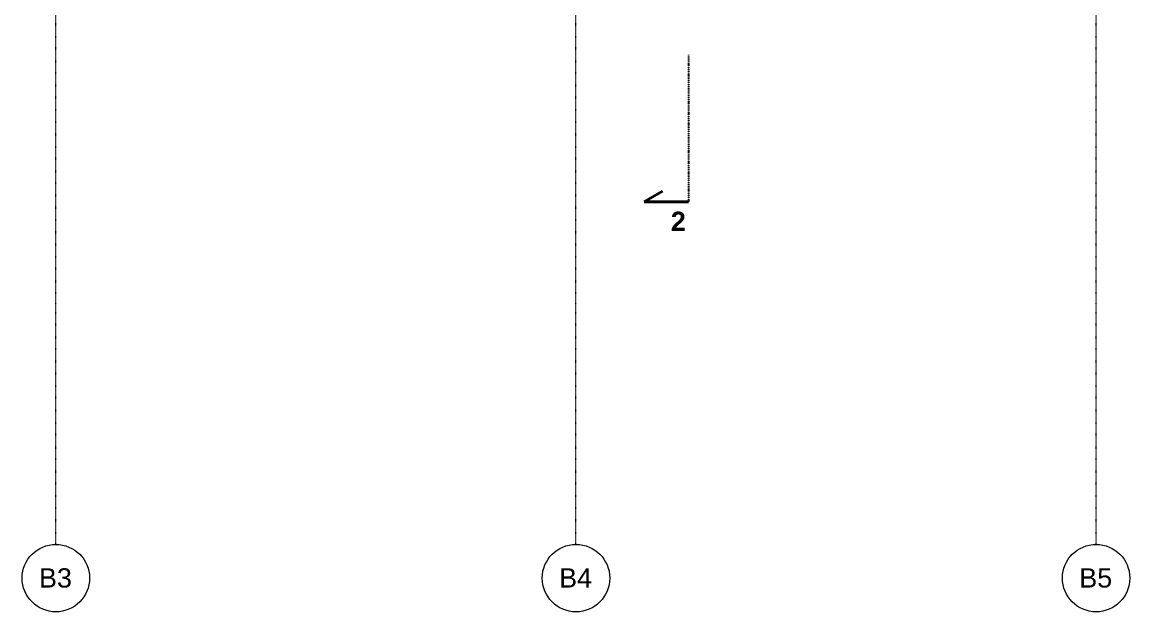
# Model space of a CAD drawing. Header units: millimetres. Extents: x -10201 to 227333, y -5874 to 72638.
# Drawn here: x 1423 to 12923, y -5753 to 365 of the extents above; entities that cross this region are included whole.
import ezdxf

# ---------------------------------------------------------------- set-up
doc = ezdxf.new("R2010")
doc.units = ezdxf.units.MM
doc.linetypes.add('HA_DashDot_10mm-S3mm', pattern=[10, 4, -3, 0, -3])
doc.linetypes.add('HA_DashDot_4mm-S1mm', pattern=[4, 2, -1, 0, -1])
for name, color, linetype, lineweight in [('A-DETL-____-WIDE', 9, 'Continuous', 40), ('A-FLOR-____-OVHD', 9, 'HA_DashDot_4mm-S1mm', 25), ('G-____-____-TEXT', 9, 'Continuous', 5), ('S-GRID-____-IDEN', 9, 'Continuous', 9), ('S-GRID-____-OTLN', 9, 'Continuous', 5)]:
    doc.layers.add(name, color=color, linetype=linetype, lineweight=lineweight)
doc.styles.add('Arial', font='arial.ttf', dxfattribs={"height": 200})
doc.styles.add('Arial_B', font='arialbd.ttf', dxfattribs={"height": 200})

# ---------------------------------------------------------------- blocks, each defined once
blk = doc.blocks.new('Grid - Radius 3_5mm-353793-B_pohled jižní_DPS pohled')
at = {"layer": 'S-GRID-____-IDEN'}
blk.add_circle((-6477, -5403), 350, dxfattribs=at)

msp = doc.modelspace()

# ---------------------------------------------------------------- linework, layer by layer
at = {"layer": 'A-DETL-____-WIDE'}
for q in [(8070, -1387), (8341, -1500)]:
    msp.add_line((7881, -1500), q, dxfattribs=at)
at = {"layer": 'A-FLOR-____-OVHD'}
msp.add_line((8341, 25), (8341, -1500), dxfattribs=at)
at = {"layer": 'S-GRID-____-OTLN', "linetype": 'HA_DashDot_10mm-S3mm', "lineweight": 9}
for p, q in [((1773, -2553), (1773, 14405)), ((7173, -2553), (7173, 14405)), ((12573, -2553), (12573, 14405)), ((1773, -5053), (1773, -2553)), ((7173, -5053), (7173, -2553)), ((12573, -5053), (12573, -2553))]:
    msp.add_line(p, q, dxfattribs=at)

# ---------------------------------------------------------------- block references
at = {"layer": 'S-GRID-____-IDEN'}
for p in [(8250, 0), (13650, 0), (19050, 0)]:
    msp.add_blockref('Grid - Radius 3_5mm-353793-B_pohled jižní_DPS pohled', p, dxfattribs=at)

# ---------------------------------------------------------------- texts
at = {"layer": 'G-____-____-TEXT', "color": 7, "lineweight": 9, "insert": (8158, -1601), "char_height": 200, "width": 192.41, "attachment_point": 1, "style": 'Arial_B'}
msp.add_mtext('\\fArial|b1|i0|c254|p34|;2', dxfattribs=at)
at = {"layer": 'S-GRID-____-IDEN', "lineweight": 5, "char_height": 200, "width": 424.89, "attachment_point": 1, "style": 'Arial'}
for s, insert in [('B3', (1598, -5301)), ('B4', (6998, -5301)), ('B5', (12398, -5301))]:
    msp.add_mtext(s, dxfattribs=dict(at, insert=insert))

doc.saveas('drawing.dxf')
